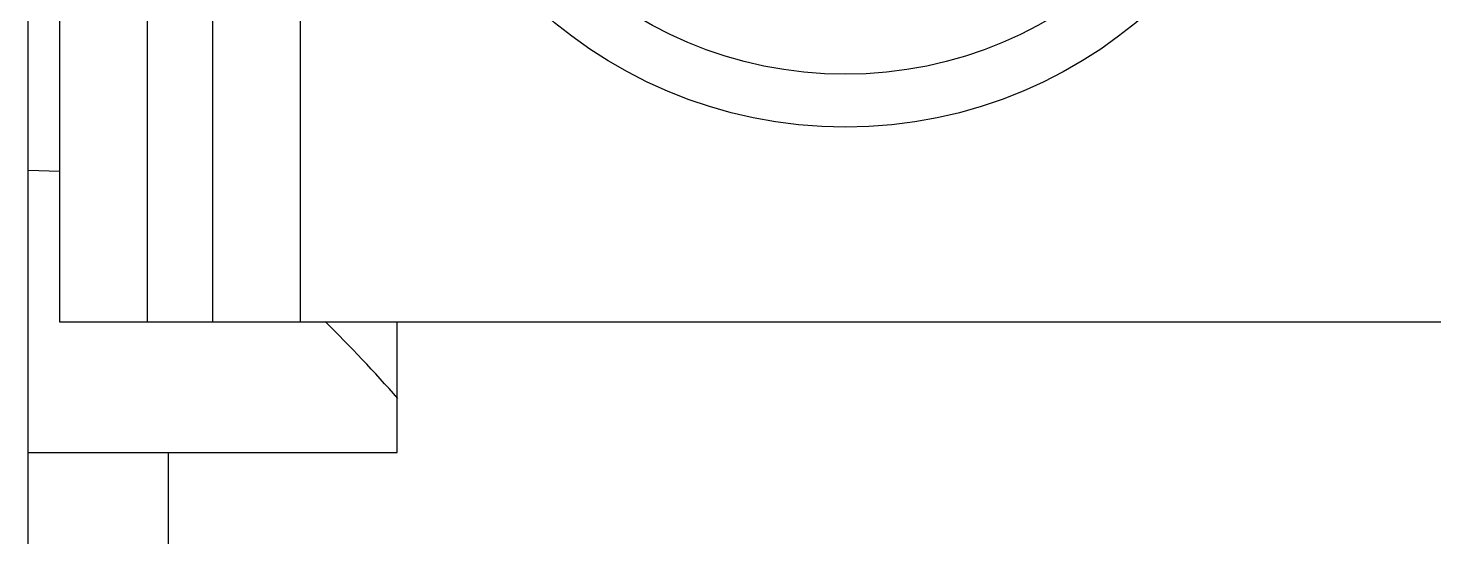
# Paper-space layout '2 DOOR PANEL LAYOUT - A1 Sheet' of a CAD drawing. Extents: x 50 to 825, y 22 to 486.
# Drawn here: x 437.103 to 438.144, y 337.318 to 337.695 of the extents above; entities that cross this region are included whole.
import ezdxf

# ---------------------------------------------------------------- set-up
doc = ezdxf.new("R2010")
doc.units = 0
doc.layers.add('N-EQPM', color=3, linetype='Continuous', lineweight=25)

psp = doc.layouts.new('2 DOOR PANEL LAYOUT - A1 Sheet')

# ---------------------------------------------------------------- linework, layer by layer
at = {"layer": 'N-EQPM', "linetype": 'Continuous'}
for p, q in [((437.1026, 333.7369), (437.1026, 341.5454)), ((437.2393, 340.4262), (437.2393, 337.4772)), ((437.3044, 337.4772), (437.3044, 340.4262)), ((437.1911, 337.4772), (437.1911, 338.3068)), ((437.1261, 337.4772), (437.1261, 338.2476)), ((437.1026, 337.5897), (437.1261, 337.5891)), ((438.4041, 337.4772), (437.1261, 337.4772)), ((437.3759, 337.3809), (437.3759, 337.4772)), ((437.1026, 337.3809), (437.3759, 337.3809)), ((437.2067, 333.7369), (437.2067, 337.3809))]:
    psp.add_line(p, q, dxfattribs=at)
for radius in [0.3384, 0.2993]:
    psp.add_circle((437.7078, 337.96), radius, dxfattribs=at)
psp.add_arc((436.4519, 336.6), 1.2364, 41.5996, 45.2278, dxfattribs=at)

doc.saveas('drawing.dxf')
